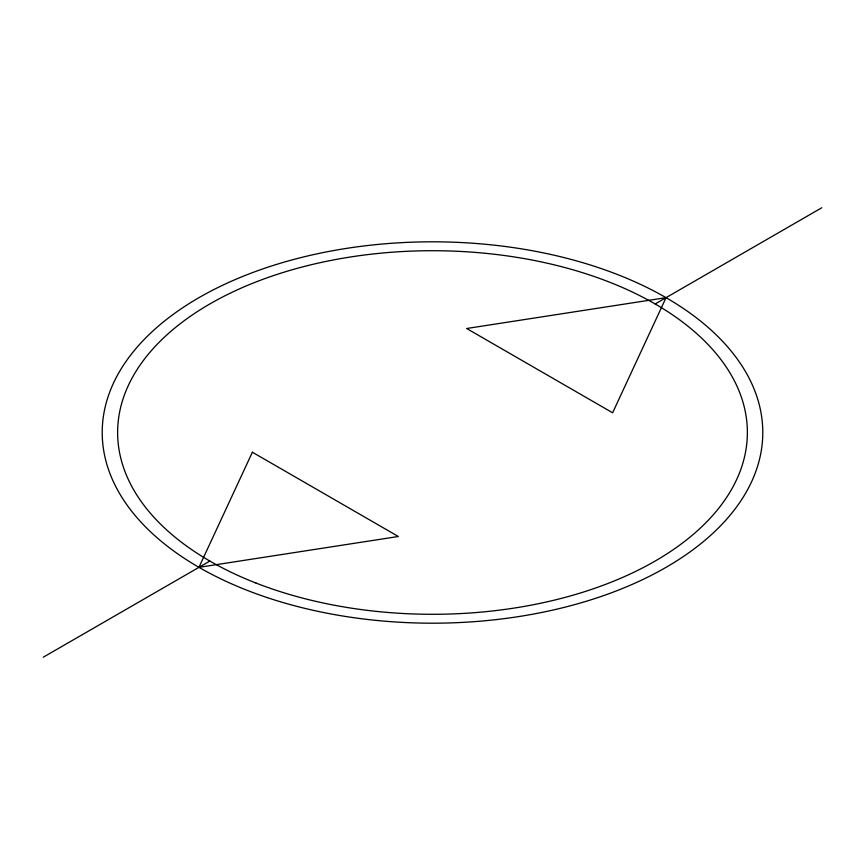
<?xml version="1.0" encoding="UTF-8"?>
<svg xmlns="http://www.w3.org/2000/svg" width="865" height="865" viewBox="0 0 865 865"><rect width="100%" height="100%" fill="white"/><g stroke="black" fill="none" stroke-linecap="round" stroke-linejoin="round"><path stroke-width="1.3" d="M43.25 657.227L209.849 561.05M655.151 303.95L821.75 207.773M252.375 452.222L198.95 567.343L398.343 536.495L252.375 452.222M666.05 297.657L612.625 412.778L466.657 328.505L666.05 297.657M267.35 597.639A330.289 190.689 0 0 0 762.789 432.5A330.289 190.689 0 0 0 267.35 267.361A330.289 190.689 0 0 0 267.35 597.639M256.008 583.053A314.871 181.791 0 0 0 746.571 445.464A314.871 181.791 0 0 0 294.922 268.983A314.871 181.791 0 0 0 256.008 583.053"/></g></svg>
